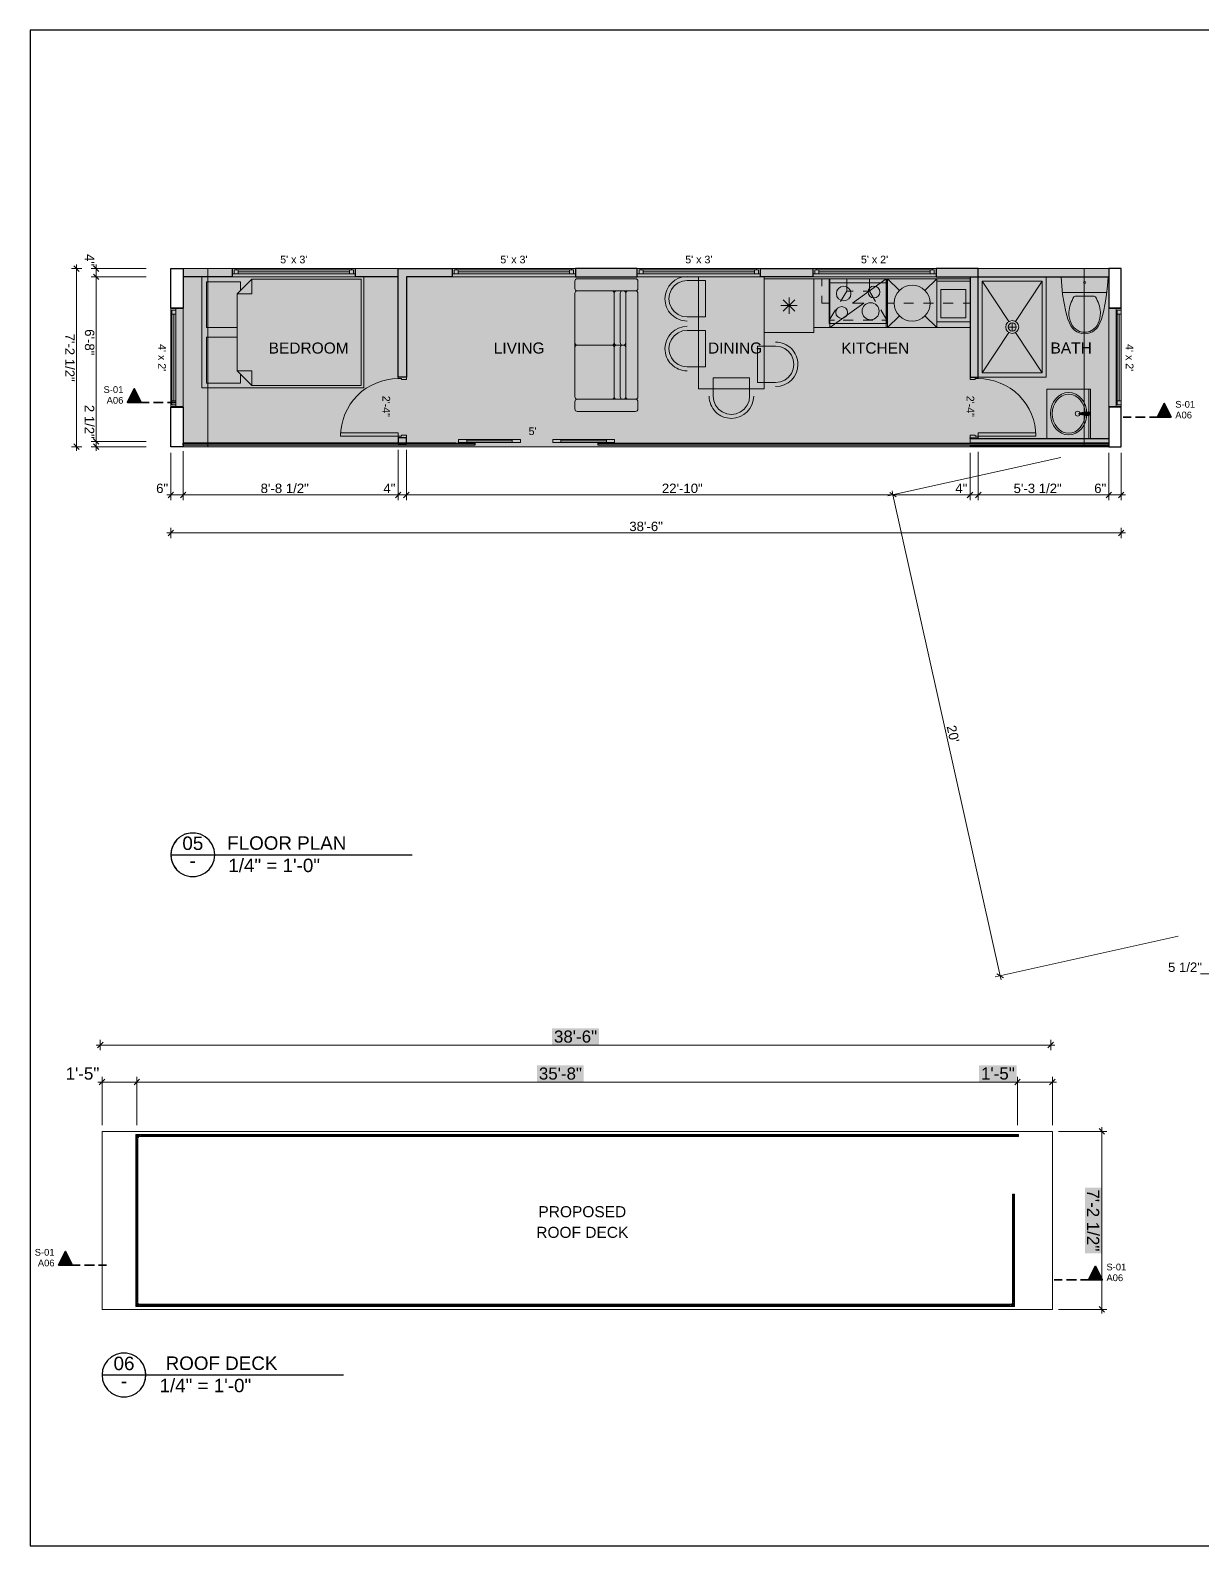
# Model space of a CAD drawing. Header units: millimetres. Extents: x -419 to 20046, y -14642 to 2638.
# Drawn here: x 7423 to 8183, y -773 to 209 of the extents above; entities that cross this region are included whole.
import ezdxf

# ---------------------------------------------------------------- set-up
doc = ezdxf.new("R2010")
doc.units = ezdxf.units.MM
for name, color, linetype in [('PDF5_2D Drafting - General', 7, 'Continuous'), ('PDF5_A$$$DIMENSIONS.2D', 7, 'Continuous'), ('PDF5_A$$$FLOOR$$$RAILINGS.3D', 7, 'Continuous'), ('PDF5_A$$$MARKER$$$SECTION$(CONDOC).MARK', 7, 'Continuous'), ('PDF5_Geometry', 7, 'Continuous'), ('PDF5_ROOF DECK', 7, 'Continuous'), ('PDF5_Text', 7, 'Continuous')]:
    doc.layers.add(name, color=color, linetype=linetype)
for name, color, linetype, true_color in [('PDF5_A$$$FLOOR$$$FURNITURE.3D', 7, 'Continuous', 0xa5a5a5), ('PDF5_A$$$SLAB$$$FLOOR$$$STRUCTURAL.3D', 7, 'Continuous', 0x757575), ('PDF5_A$$$WALL$$$EXTERIOR.3D', 7, 'Continuous', 0x757575), ('PDF5_A$$$WALL$$$INTERIOR.3D', 7, 'Continuous', 0x757575), ('PDF5_P$$$PLUMBING$$$FIXTURES.3D', 7, 'Continuous', 0xa5a5a5)]:
    doc.layers.add(name, color=color, linetype=linetype, true_color=true_color)
doc.styles.add('PDF Arial', font='arial.ttf')

msp = doc.modelspace()

# ---------------------------------------------------------------- hatches: boundary and pattern name
at = {"layer": 'PDF5_A$$$FLOOR$$$FURNITURE.3D', "true_color": 0xffffff, "transparency": 33554559}
for points in [[(7557.61, 38.436), (7559.71, 40.536), (7559.71, 46.31), (7537.663, 46.31), (7537.663, 16.609), (7557.61, 16.609)], [(7637.925, 13.46), (7637.925, 47.885), (7567.059, 47.885), (7557.61, 38.436), (7557.61, 13.46)], [(7777.967, 40.337), (7815.654, 40.337), (7816.443, 40.548), (7817.017, 41.124), (7817.229, 41.911), (7817.229, 46.636), (7817.017, 47.423), (7816.443, 48), (7815.654, 48.211), (7777.967, 48.211), (7777.178, 48), (7776.604, 47.423), (7776.392, 46.636), (7776.392, 41.911), (7776.604, 41.124), (7777.178, 40.548)], [(7777.967, -29.939), (7801.922, -29.939), (7801.922, 40.337), (7777.967, 40.337), (7777.178, 40.126), (7776.604, 39.549), (7776.392, 38.762), (7776.392, -28.364), (7776.604, -29.151), (7777.178, -29.728)], [(7801.922, -29.939), (7815.654, -29.939), (7816.443, -29.728), (7817.017, -29.151), (7817.229, -28.364), (7817.229, 38.762), (7817.017, 39.549), (7816.443, 40.126), (7815.654, 40.337), (7801.922, 40.337)], [(7860.998, 23.443), (7860.998, 47.065), (7849.188, 47.065), (7846.132, 46.663), (7843.282, 45.483), (7840.836, 43.606), (7838.959, 41.16), (7837.779, 38.311), (7837.376, 35.254), (7837.779, 32.197), (7838.959, 29.348), (7840.836, 26.902), (7843.282, 25.025), (7846.132, 23.845), (7849.188, 23.443)], [(7557.61, 10.31), (7537.663, 10.31), (7537.663, -19.389), (7559.71, -19.389), (7559.71, -13.617), (7557.61, -11.515)], [(7637.925, 13.46), (7557.61, 13.46), (7557.61, -11.515), (7567.059, -20.964), (7637.925, -20.964)], [(7860.998, -8.872), (7860.998, 14.75), (7849.188, 14.75), (7846.132, 14.348), (7843.282, 13.168), (7840.836, 11.29), (7838.959, 8.844), (7837.779, 5.996), (7837.376, 2.939), (7837.779, -0.118), (7838.959, -2.967), (7840.836, -5.413), (7843.282, -7.29), (7846.132, -8.469), (7849.188, -8.872)], [(7894.694, -19.102), (7906.504, -19.102), (7909.563, -18.701), (7912.41, -17.52), (7914.857, -15.643), (7916.734, -13.198), (7917.913, -10.349), (7918.316, -7.292), (7917.913, -4.235), (7916.734, -1.386), (7914.857, 1.06), (7912.41, 2.937), (7909.563, 4.117), (7906.504, 4.519), (7894.694, 4.519)], [(7866.035, -16.101), (7866.035, -27.913), (7866.438, -30.97), (7867.617, -33.817), (7869.495, -36.264), (7871.941, -38.141), (7874.789, -39.32), (7877.847, -39.723), (7880.904, -39.32), (7883.751, -38.141), (7886.198, -36.264), (7888.075, -33.817), (7889.254, -30.97), (7889.657, -27.913), (7889.657, -16.101)], [(7777.967, -37.813), (7815.654, -37.813), (7816.443, -37.602), (7817.017, -37.025), (7817.229, -36.238), (7817.229, -31.514), (7817.017, -30.725), (7816.443, -30.148), (7815.654, -29.939), (7777.967, -29.939), (7777.178, -30.148), (7776.604, -30.725), (7776.392, -31.514), (7776.392, -36.238), (7776.604, -37.025), (7777.178, -37.602)]]:
    msp.add_hatch(color=7, dxfattribs=at).paths.add_polyline_path(points)
at = {"layer": 'PDF5_A$$$WALL$$$EXTERIOR.3D', "true_color": 0xffffff, "transparency": 33554559}
for points in [[(7538.513, 54.762), (7538.513, -60.677), (7522.513, -60.677), (7522.513, -34.958), (7522.513, 29.043), (7522.513, 54.762)], [(7630.243, 51.471), (7630.243, 54.095), (7631.555, 54.095), (7631.555, 54.762), (7556.804, 54.762), (7556.804, 54.095), (7558.117, 54.095), (7558.117, 51.471)], [(7772.945, 51.471), (7772.945, 54.095), (7774.258, 54.095), (7774.258, 54.762), (7699.507, 54.762), (7699.507, 54.095), (7700.819, 54.095), (7700.819, 51.471)], [(7892.792, 51.471), (7892.792, 54.095), (7894.102, 54.095), (7894.102, 54.762), (7819.353, 54.762), (7819.353, 54.095), (7820.666, 54.095), (7820.666, 51.471)], [(8006.684, 51.471), (8006.684, 54.095), (8007.997, 54.095), (8007.997, 54.762), (7933.245, 54.762), (7933.245, 54.095), (7934.558, 54.095), (7934.558, 51.471)], [(8106.514, -60.677), (8106.514, 54.762), (8122.514, 54.762), (8122.514, 29.043), (8122.514, -34.958), (8122.514, -60.677)], [(7517.804, -30.98), (7517.804, 25.147), (7515.18, 25.147), (7515.18, 26.459), (7514.513, 26.459), (7514.513, -32.293), (7515.18, -32.293), (7515.18, -30.98)], [(8130.471, -30.98), (8130.471, 25.147), (8127.846, 25.147), (8127.846, 26.459), (8127.18, 26.459), (8127.18, -32.293), (8127.846, -32.293), (8127.846, -30.98)]]:
    msp.add_hatch(color=7, dxfattribs=at).paths.add_polyline_path(points)
at = {"layer": 'PDF5_P$$$PLUMBING$$$FIXTURES.3D', "true_color": 0xffffff, "transparency": 33554559}
for points in [[(8116.691, 19.566), (8117.628, 21.917), (8118.394, 24.328), (8118.986, 26.788), (8120.158, 32.36), (8121.06, 37.982), (8121.688, 43.641), (8122.04, 49.324), (8091.57, 49.324), (8091.922, 43.641), (8092.55, 37.982), (8093.452, 32.36), (8094.624, 26.788), (8095.216, 24.328), (8095.982, 21.917), (8096.919, 19.566), (8098.02, 17.288), (8099.066, 15.947), (8100.316, 14.795), (8101.787, 13.855), (8103.385, 13.151), (8105.07, 12.699), (8106.806, 12.578), (8108.54, 12.699), (8110.225, 13.151), (8111.823, 13.855), (8113.294, 14.795), (8114.544, 15.947), (8115.59, 17.288)], [(8109.069, -37.99), (8106.867, -38.201), (8106.368, -38.373), (8103.589, -38.72), (8103.221, -38.914), (8103.075, -39.302), (8103.221, -39.69), (8103.589, -39.884), (8106.368, -40.232), (8106.867, -40.406), (8109.069, -40.615), (8109.999, -40.23), (8110.382, -39.302), (8109.999, -38.375)]]:
    msp.add_hatch(color=7, dxfattribs=at).paths.add_polyline_path(points)

# ---------------------------------------------------------------- linework, layer by layer
at = {"layer": 'PDF5_2D Drafting - General', "lineweight": 25}
for points in [[(7542.957, -325.347), (7542.544, -321.943), (7541.328, -318.738), (7539.38, -315.916), (7536.814, -313.643), (7533.778, -312.048), (7530.449, -311.229), (7527.021, -311.229), (7523.692, -312.048), (7520.656, -313.643), (7518.089, -315.916), (7516.142, -318.738), (7514.926, -321.943), (7514.513, -325.347), (7514.926, -328.751), (7516.142, -331.956), (7518.089, -334.778), (7520.656, -337.051), (7523.692, -338.646), (7527.021, -339.465), (7530.449, -339.465), (7533.778, -338.646), (7536.814, -337.051), (7539.38, -334.778), (7541.328, -331.956), (7542.544, -328.751)], [(7498.346, -662.66), (7497.932, -659.256), (7496.717, -656.051), (7494.769, -653.229), (7492.203, -650.956), (7489.167, -649.361), (7485.838, -648.542), (7482.409, -648.542), (7479.08, -649.361), (7476.044, -650.956), (7473.478, -653.229), (7471.53, -656.051), (7470.315, -659.256), (7469.901, -662.66), (7470.315, -666.064), (7471.53, -669.269), (7473.478, -672.091), (7476.044, -674.364), (7479.08, -675.959), (7482.409, -676.778), (7485.838, -676.778), (7489.167, -675.959), (7492.203, -674.364), (7494.769, -672.091), (7496.717, -669.269), (7497.932, -666.064)]]:
    msp.add_lwpolyline(points, close=True, dxfattribs=at)
for points in [[(7514.513, -325.347), (7670.931, -325.347)], [(7469.901, -662.66), (7626.32, -662.66)]]:
    msp.add_lwpolyline(points, dxfattribs=at)
at = {"layer": 'PDF5_2D Drafting - General', "color": 8, "lineweight": 9, "true_color": 0x757575}
msp.add_lwpolyline([(7469.901, -504.686), (8085.9, -504.686), (8085.9, -620.125), (7469.901, -620.125)], close=True, dxfattribs=at)
at = {"layer": 'PDF5_2D Drafting - General', "lineweight": 0}
for centre in [(7528.735, -325.348), (7484.124, -662.661)]:
    msp.add_circle(centre, 14.222, dxfattribs=at)
at = {"layer": 'PDF5_A$$$DIMENSIONS.2D', "lineweight": 13}
for points in [[(7450.064, 54.762), (7456.73, 54.762)], [(7455.175, 52.984), (7451.619, 56.54)], [(7453.397, 57.429), (7453.397, 54.762), (7453.397, -60.677), (7453.397, -63.343)], [(7462.782, 54.762), (7498.513, 54.762)], [(7462.782, 49.429), (7498.513, 49.429)], [(7467.893, 52.984), (7464.338, 56.54)], [(7467.893, 47.651), (7464.338, 51.206)], [(7466.116, 57.429), (7466.116, 54.762), (7466.116, 49.429), (7466.116, -57.303), (7466.116, -60.677), (7466.116, -63.343)], [(7451.619, -58.898), (7455.175, -62.456)], [(7462.782, -57.303), (7498.513, -57.303)], [(7464.338, -55.524), (7467.893, -59.079)], [(7467.893, -62.456), (7464.338, -58.898)], [(7450.064, -60.677), (7456.73, -60.677)], [(7462.782, -60.677), (7498.513, -60.677)], [(7514.513, -95.302), (7514.513, -64.678)], [(7522.513, -95.302), (7522.513, -63.635)], [(7661.847, -95.302), (7661.847, -62.635)], [(7667.179, -95.302), (7667.179, -62.635)], [(8091.28, -67.593), (7979.323, -92.533)], [(8032.513, -95.302), (8032.513, -64.635)], [(8037.858, -95.302), (8037.858, -63.94)], [(8122.514, -95.302), (8122.514, -64.635)], [(8130.514, -95.302), (8130.514, -64.678)], [(7511.846, -91.969), (7514.513, -91.969), (7522.513, -91.969), (7661.847, -91.969), (7667.179, -91.969), (8032.513, -91.969), (8037.858, -91.969), (8122.514, -91.969), (8130.514, -91.969), (8133.18, -91.969)], [(7516.291, -90.192), (7512.735, -93.748)], [(7524.291, -90.192), (7520.735, -93.748)], [(7663.624, -90.192), (7660.068, -93.748)], [(7668.958, -90.192), (7665.403, -93.748)], [(7984.697, -93.158), (7980.454, -90.46)], [(8052.663, -406.441), (8052.084, -403.838), (7982.576, -91.808), (7981.996, -89.205)], [(8034.292, -90.192), (8030.734, -93.748)], [(8039.636, -90.192), (8036.081, -93.748)], [(8124.29, -90.192), (8120.735, -93.748)], [(8128.735, -93.748), (8132.29, -90.192)], [(8133.18, -116.637), (8130.514, -116.637), (7514.513, -116.637), (7511.846, -116.637)], [(7516.291, -114.858), (7512.735, -118.413)], [(7514.513, -113.303), (7514.513, -119.97)], [(8128.735, -118.413), (8132.29, -114.858)], [(8130.514, -113.303), (8130.514, -119.97)], [(8167.458, -378.137), (8048.831, -404.564)], [(8049.962, -402.49), (8054.205, -405.189)], [(8181.926, -402.51), (8184.594, -402.51), (8191.926, -402.51), (8497.259, -402.51), (8504.594, -402.51), (8507.26, -402.51)]]:
    msp.add_lwpolyline(points, dxfattribs=at)
at = {"layer": 'PDF5_A$$$FLOOR$$$FURNITURE.3D', "lineweight": 9}
for points in [[(7639.5, -22.539), (7639.5, 49.46), (7534.513, 49.46), (7534.513, -22.539)], [(7557.61, 38.436), (7559.71, 40.536), (7559.71, 46.31), (7537.663, 46.31), (7537.663, 16.609), (7557.61, 16.609)], [(7637.925, 13.46), (7637.925, 47.885), (7567.059, 47.885), (7557.61, 38.436), (7557.61, 13.46), (7557.61, -11.515), (7567.059, -20.964), (7637.925, -20.964)], [(7800.347, 40.337), (7777.967, 40.337)], [(7860.998, 23.443), (7860.998, 47.065), (7849.188, 47.065), (7846.132, 46.663), (7843.282, 45.483), (7840.836, 43.606), (7838.959, 41.16), (7837.779, 38.311), (7837.376, 35.254), (7837.779, 32.197), (7838.959, 29.348), (7840.836, 26.902), (7843.282, 25.025), (7846.132, 23.845), (7849.188, 23.443)], [(7931.179, 13.47), (7899.179, 13.47), (7899.179, 48.136), (7931.179, 48.136)], [(7931.179, 48.136), (8032.513, 48.136), (8032.513, 16.64), (7931.179, 16.64)], [(7978.622, 19.265), (7941.291, 19.265), (7941.291, 45.512), (7978.622, 45.512)], [(7978.259, 16.64), (7941.744, 16.64), (7941.744, 48.136), (7978.259, 48.136)], [(8011.043, 16.64), (7979.043, 16.64), (7979.043, 48.136), (8011.043, 48.136)], [(8032.513, 20.315), (8011.043, 20.315), (8011.043, 46.561), (8032.513, 46.561)], [(8029.888, 22.939), (8013.669, 22.939), (8013.669, 41.312), (8029.888, 41.312)], [(7557.61, 10.31), (7537.663, 10.31), (7537.663, -19.389), (7559.71, -19.389), (7559.71, -13.617), (7557.61, -11.515)], [(7860.998, -8.872), (7860.998, 14.75), (7849.188, 14.75), (7846.132, 14.348), (7843.282, 13.168), (7840.836, 11.29), (7838.959, 8.844), (7837.779, 5.996), (7837.376, 2.939), (7837.779, -0.118), (7838.959, -2.967), (7840.836, -5.413), (7843.282, -7.29), (7846.132, -8.469), (7849.188, -8.872)], [(7777.967, 5.199), (7800.347, 5.199)], [(7803.496, 5.199), (7807.311, 5.199), (7807.78, 5.199), (7807.311, 5.199)], [(7894.694, -19.102), (7894.694, 4.519), (7906.504, 4.519), (7909.563, 4.117), (7912.41, 2.937), (7914.857, 1.06), (7916.734, -1.386), (7917.913, -4.235), (7918.316, -7.292), (7917.913, -10.349), (7916.734, -13.198), (7914.857, -15.643), (7912.41, -17.52), (7909.563, -18.701), (7906.504, -19.102)], [(7866.035, -16.101), (7889.657, -16.101), (7889.657, -27.913), (7889.254, -30.97), (7888.075, -33.817), (7886.198, -36.264), (7883.751, -38.141), (7880.904, -39.32), (7877.847, -39.723), (7874.789, -39.32), (7871.941, -38.141), (7869.495, -36.264), (7867.617, -33.817), (7866.438, -30.97), (7866.035, -27.913)], [(7777.967, -29.939), (7800.347, -29.939)]]:
    msp.add_lwpolyline(points, close=True, dxfattribs=at)
for points in [[(7849.188, 49.69, 0.4142113), (7834.753, 35.254, 0.4142143), (7849.188, 20.818)], [(7800.347, 40.337, -0.41412), (7801.922, 38.762, 0.41412), (7800.347, 40.337), (7803.496, 40.337), (7807.311, 40.337), (7807.78, 40.337), (7810.93, 40.337), (7815.654, 40.337), (7777.967, 40.337, -0.41406), (7776.392, 41.911), (7776.392, 46.636, -0.41412), (7777.967, 48.211), (7815.654, 48.211, -0.41412), (7817.229, 46.636), (7817.229, 41.911)], [(7817.229, 41.911, -0.41406), (7815.654, 40.337, -0.41412), (7817.229, 38.762), (7817.229, -28.364, -0.414), (7815.654, -29.939, -0.414), (7817.229, -31.514), (7817.229, -36.238, -0.414), (7815.654, -37.813), (7777.967, -37.813)], [(7807.311, -29.939, -0.414), (7805.736, -28.364), (7805.736, 3.624, -0.41412), (7807.311, 5.199, -0.41412), (7805.736, 6.774), (7805.736, 38.762, -0.41412), (7807.311, 40.337)], [(7810.93, 40.337, 0.41412), (7809.355, 38.762, 0.41412), (7807.78, 40.337)], [(7849.188, 17.375, 0.4142077), (7834.753, 2.939, 0.4142231), (7849.188, -11.498)], [(7906.504, -21.728, 0.4142084), (7920.939, -7.292, 0.4142136), (7906.504, 7.144)], [(7777.967, -37.813, -0.414), (7776.392, -36.238), (7776.392, -31.514, -0.414), (7777.967, -29.939, -0.414), (7776.392, -28.364, 0.414), (7777.967, -29.939), (7815.654, -29.939), (7810.93, -29.939), (7807.78, -29.939), (7807.311, -29.939), (7803.496, -29.939), (7800.347, -29.939, 0.414), (7801.922, -28.364, -0.414), (7800.347, -29.939)], [(7807.78, -29.939, 0.414), (7809.355, -28.364, 0.414), (7810.93, -29.939)], [(7863.41, -27.913, 0.4142377), (7877.847, -42.349, 0.4142084), (7892.283, -27.913)]]:
    msp.add_lwpolyline(points, format="xyb", dxfattribs=at)
for points in [[(7567.059, 47.885), (7567.059, 38.436), (7557.61, 38.436)], [(7801.922, -29.939), (7801.922, -28.364), (7801.922, 3.624), (7801.922, -28.364), (7801.922, 38.762), (7801.922, 6.774), (7801.922, 38.762), (7801.922, 40.337)], [(7941.291, 44.35), (7941.291, 48.136), (7936.513, 48.136), (7936.513, 43.462)], [(7941.291, 48.136), (7941.291, 43.462)], [(7941.744, 16.64), (7963.653, 32.388), (7956.351, 32.388), (7978.259, 48.136)], [(7948.593, 33.559), (7952.606, 40.262)], [(7956.756, 40.262), (7952.606, 40.262), (7952.606, 48.136)], [(7963.156, 40.262), (7967.306, 40.262), (7967.306, 48.136)], [(7971.32, 33.559), (7967.306, 40.262)], [(7978.622, 44.35), (7978.622, 48.136), (7983.168, 48.136)], [(7978.622, 43.462), (7978.622, 48.136)], [(7986.794, 40.637), (7979.043, 48.136)], [(7989.568, 48.136), (7995.968, 48.136)], [(8002.368, 48.136), (8008.768, 48.136)], [(8003.293, 40.637), (8011.043, 48.136)], [(8015.168, 48.136), (8021.568, 48.136)], [(8027.968, 48.136), (8032.513, 48.136), (8032.513, 43.462)], [(7920.43, 30.803), (7909.931, 30.803)], [(7918.891, 27.091), (7911.468, 34.515)], [(7911.468, 27.091), (7918.891, 34.515)], [(7915.179, 25.554), (7915.179, 36.052)], [(7941.291, 37.062), (7941.291, 32.388), (7936.513, 32.388), (7936.513, 37.062)], [(7941.291, 31.55), (7941.291, 37.95)], [(7978.622, 31.55), (7978.622, 37.95)], [(7983.168, 32.388), (7978.622, 32.388), (7978.622, 37.062)], [(7995.968, 32.388), (7989.568, 32.388)], [(8008.768, 32.388), (8002.368, 32.388)], [(8021.568, 32.388), (8015.168, 32.388)], [(8032.513, 37.062), (8032.513, 32.388), (8027.968, 32.388)], [(7941.291, 21.365), (7945.304, 28.068)], [(7944.596, 21.365), (7941.291, 21.365), (7941.291, 25.15)], [(7950.356, 21.365), (7956.756, 21.365)], [(7963.156, 21.365), (7969.556, 21.365)], [(7978.622, 21.365), (7974.608, 28.068)], [(7975.319, 21.365), (7978.622, 21.365), (7978.622, 25.15)], [(7986.794, 24.14), (7979.043, 16.64)], [(8003.293, 24.14), (8011.043, 16.64)], [(7567.059, -20.964), (7567.059, -11.515), (7557.61, -11.515)]]:
    msp.add_lwpolyline(points, dxfattribs=at)
for points in [[(7776.392, 6.774), (7776.392, 38.762), (7776.392, -28.364), (7776.392, 3.624, -0.41412), (7777.967, 5.199, -0.41412)], [(7807.78, 5.199, -0.41412), (7809.355, 3.624), (7809.355, -28.364), (7809.355, 38.762), (7809.355, 6.774, -0.41412)], [(7803.496, 5.199, 0.41412), (7801.922, 3.624, 0.41412), (7800.347, 5.199, 0.41412), (7801.922, 6.774, 0.41412)]]:
    msp.add_lwpolyline(points, format="xyb", close=True, dxfattribs=at)
for centre, radius in [((7950.623, 38.582), 4.725), ((7970.224, 39.607), 3.805), ((7995.044, 32.388), 11.666), ((7949.317, 26.352), 3.806), ((7968.095, 27.138), 5.513)]:
    msp.add_circle(centre, radius, dxfattribs=at)
for centre, start, end in [((7777.967, 38.762), 90.009151, 179.990849), ((7777.967, 38.762), 90.009151, 179.990849), ((7803.497, 38.762), 90.009151, 179.990849), ((7803.497, -28.364), 180.02089, 269.97911)]:
    msp.add_arc(centre, 1.575, start, end, dxfattribs=at)
at = {"layer": 'PDF5_A$$$FLOOR$$$FURNITURE.3D', "color": 7, "lineweight": 0, "true_color": 0xffffff, "transparency": 33554559}
for points in [[(7639.5, -22.539), (7639.5, 49.46), (7534.513, -22.539), (7534.513, 49.46)], [(7931.179, 13.47), (7931.179, 48.136), (7899.179, 13.47), (7899.179, 48.136)], [(7931.179, 48.136), (7931.179, 16.64), (8032.513, 48.136), (8032.513, 16.64)], [(7978.622, 19.265), (7978.622, 45.512), (7941.291, 19.265), (7941.291, 45.512)], [(7978.259, 16.64), (7978.259, 48.136), (7941.744, 16.64), (7941.744, 48.136)], [(8011.043, 16.64), (8011.043, 48.136), (7979.043, 16.64), (7979.043, 48.136)], [(8032.513, 20.315), (8032.513, 46.561), (8011.043, 20.315), (8011.043, 46.561)]]:
    msp.add_solid(points, dxfattribs=at)
at = {"layer": 'PDF5_A$$$FLOOR$$$RAILINGS.3D', "lineweight": 9}
for points in [[(8059.943, -616.835), (7493.192, -616.835), (7493.192, -507.977), (8063.236, -507.977), (8063.236, -506.644), (7491.859, -506.644), (7491.859, -618.168), (8061.278, -618.168), (8061.278, -546.034), (8059.943, -546.034)], [(7493.192, -507.977), (7493.192, -506.644), (7491.859, -506.644), (7491.859, -507.977)], [(8060.086, -616.976), (7989.601, -616.976), (7918.588, -616.976), (7847.578, -616.976), (7776.569, -616.976), (7705.556, -616.976), (7634.547, -616.976), (7563.536, -616.976), (7493.051, -616.976), (7493.051, -562.407), (7493.051, -507.836), (7563.864, -507.836), (7635.203, -507.836), (7706.541, -507.836), (7777.881, -507.836), (7849.219, -507.836), (7920.559, -507.836), (7991.896, -507.836), (8063.236, -507.836), (8063.236, -506.787), (7991.896, -506.787), (7920.559, -506.787), (7849.219, -506.787), (7777.881, -506.787), (7706.541, -506.787), (7635.203, -506.787), (7563.864, -506.787), (7492.001, -506.787), (7492.001, -562.407), (7492.001, -618.026), (7563.536, -618.026), (7634.547, -618.026), (7705.556, -618.026), (7776.569, -618.026), (7847.578, -618.026), (7918.588, -618.026), (7989.601, -618.026), (8061.134, -618.026), (8061.134, -546.034), (8060.086, -546.034)], [(8060.099, -615.726), (8059.882, -616.129), (8059.613, -616.457), (8059.592, -616.482), (8059.24, -616.772), (8058.836, -616.988), (8058.398, -617.122), (8057.927, -617.167), (8056.899, -617.167), (7496.238, -617.167), (7495.209, -617.167), (7494.737, -617.122), (7494.3, -616.988), (7493.897, -616.772), (7493.57, -616.505), (7493.544, -616.482), (7493.254, -616.129), (7493.038, -615.726), (7492.905, -615.288), (7492.859, -614.816), (7492.859, -613.788), (7492.859, -511.023), (7492.859, -509.995), (7492.905, -509.524), (7493.038, -509.085), (7493.254, -508.682), (7493.522, -508.355), (7493.544, -508.329), (7493.897, -508.04), (7494.3, -507.823), (7494.737, -507.692), (7495.209, -507.644), (7496.238, -507.644), (8063.236, -507.644), (8063.236, -506.979), (7496.238, -506.979), (7495.192, -506.979), (7495.176, -506.979), (7494.607, -507.034), (7494.044, -507.206), (7493.525, -507.483), (7493.095, -507.836), (7493.07, -507.856), (7492.697, -508.309), (7492.419, -508.828), (7492.248, -509.393), (7492.192, -509.962), (7492.192, -509.977), (7492.192, -511.023), (7492.192, -613.788), (7492.192, -614.834), (7492.192, -614.849), (7492.248, -615.419), (7492.419, -615.983), (7492.697, -616.502), (7493.049, -616.93), (7493.07, -616.956), (7493.525, -617.329), (7494.044, -617.606), (7494.607, -617.777), (7495.176, -617.835), (7495.192, -617.835), (7496.238, -617.835), (8056.899, -617.835), (8057.945, -617.835), (8057.96, -617.835), (8058.529, -617.777), (8059.091, -617.606), (8059.61, -617.329), (8060.041, -616.978), (8060.066, -616.956), (8060.439, -616.502), (8060.716, -615.983), (8060.888, -615.419), (8060.943, -614.849), (8060.943, -614.834), (8060.943, -613.788), (8060.943, -546.034), (8060.278, -546.034), (8060.278, -613.788), (8060.278, -614.816), (8060.23, -615.288)], [(7564.531, -507.977), (7564.531, -506.644), (7563.198, -506.644), (7563.198, -507.977)], [(7635.87, -507.977), (7635.87, -506.644), (7634.536, -506.644), (7634.536, -507.977)], [(7707.209, -507.977), (7707.209, -506.644), (7705.874, -506.644), (7705.874, -507.977)], [(7778.547, -507.977), (7778.547, -506.644), (7777.214, -506.644), (7777.214, -507.977)], [(7849.886, -507.977), (7849.886, -506.644), (7848.554, -506.644), (7848.554, -507.977)], [(7921.224, -507.977), (7921.224, -506.644), (7919.891, -506.644), (7919.891, -507.977)], [(7992.564, -507.977), (7992.564, -506.644), (7991.231, -506.644), (7991.231, -507.977)], [(8063.901, -507.977), (8063.901, -506.644), (8062.568, -506.644), (8062.568, -507.977)], [(8059.943, -546.702), (8061.278, -546.702), (8061.278, -545.366), (8059.943, -545.366)], [(7493.192, -561.739), (7491.859, -561.739), (7491.859, -563.072), (7493.192, -563.072)], [(7493.192, -616.835), (7491.859, -616.835), (7491.859, -618.168), (7493.192, -618.168)], [(7562.87, -616.835), (7562.87, -618.168), (7564.203, -618.168), (7564.203, -616.835)], [(7633.88, -616.835), (7633.88, -618.168), (7635.213, -618.168), (7635.213, -616.835)], [(7704.891, -616.835), (7704.891, -618.168), (7706.224, -618.168), (7706.224, -616.835)], [(7775.901, -616.835), (7775.901, -618.168), (7777.234, -618.168), (7777.234, -616.835)], [(7846.911, -616.835), (7846.911, -618.168), (7848.246, -618.168), (7848.246, -616.835)], [(7917.923, -616.835), (7917.923, -618.168), (7919.256, -618.168), (7919.256, -616.835)], [(7988.933, -616.835), (7988.933, -618.168), (7990.266, -618.168), (7990.266, -616.835)], [(8059.943, -616.835), (8059.943, -618.168), (8061.278, -618.168), (8061.278, -616.835)]]:
    msp.add_lwpolyline(points, close=True, dxfattribs=at)
at = {"layer": 'PDF5_A$$$FLOOR$$$RAILINGS.3D', "color": 8, "lineweight": 0, "true_color": 0x7e7e7e, "transparency": 33554559}
for points in [[(8063.236, -507.977), (8063.236, -506.644), (7493.192, -507.977), (7491.859, -506.644)], [(7493.192, -507.977), (7491.859, -506.644), (7493.192, -616.835), (7491.859, -618.168)], [(7493.192, -507.977), (7493.192, -506.644), (7491.859, -507.977), (7491.859, -506.644)], [(7563.864, -507.836), (7563.864, -506.785), (7493.051, -507.836), (7492.001, -506.785)], [(7493.051, -507.836), (7492.001, -506.785), (7493.051, -562.407), (7492.001, -562.407)], [(7564.531, -507.977), (7564.531, -506.644), (7563.198, -507.977), (7563.198, -506.644)], [(7635.203, -507.836), (7635.203, -506.785), (7563.864, -507.836), (7563.864, -506.785)], [(7635.87, -507.977), (7635.87, -506.644), (7634.536, -507.977), (7634.536, -506.644)], [(7706.541, -507.836), (7706.541, -506.785), (7635.203, -507.836), (7635.203, -506.785)], [(7707.209, -507.977), (7707.209, -506.644), (7705.874, -507.977), (7705.874, -506.644)], [(7777.881, -507.836), (7777.881, -506.785), (7706.541, -507.836), (7706.541, -506.785)], [(7778.547, -507.977), (7778.547, -506.644), (7777.214, -507.977), (7777.214, -506.644)], [(7849.219, -507.836), (7849.219, -506.785), (7777.881, -507.836), (7777.881, -506.785)], [(7849.886, -507.977), (7849.886, -506.644), (7848.554, -507.977), (7848.554, -506.644)], [(7920.559, -507.836), (7920.559, -506.785), (7849.219, -507.836), (7849.219, -506.785)], [(7921.224, -507.977), (7921.224, -506.644), (7919.891, -507.977), (7919.891, -506.644)], [(7991.896, -507.836), (7991.896, -506.785), (7920.559, -507.836), (7920.559, -506.785)], [(7992.564, -507.977), (7992.564, -506.644), (7991.231, -507.977), (7991.231, -506.644)], [(8063.236, -507.836), (8063.236, -506.785), (7991.896, -507.836), (7991.896, -506.785)], [(8063.901, -507.977), (8063.901, -506.644), (8062.568, -507.977), (8062.568, -506.644)], [(8059.943, -546.699), (8061.278, -546.699), (8059.943, -545.366), (8061.278, -545.366)], [(8059.943, -616.835), (8061.278, -618.168), (8059.943, -546.034), (8061.278, -546.034)], [(8060.086, -616.976), (8061.134, -618.026), (8060.086, -546.034), (8061.134, -546.034)], [(7493.192, -561.739), (7491.859, -561.739), (7493.192, -563.072), (7491.859, -563.072)], [(7493.051, -562.407), (7492.001, -562.407), (7493.051, -616.976), (7492.001, -618.026)], [(7493.192, -616.835), (7491.859, -618.168), (8059.943, -616.835), (8061.278, -618.168)], [(7493.192, -616.835), (7491.859, -616.835), (7493.192, -618.168), (7491.859, -618.168)], [(7493.051, -616.976), (7492.001, -618.026), (7563.536, -616.976), (7563.536, -618.026)], [(7562.87, -616.835), (7562.87, -618.168), (7564.203, -616.835), (7564.203, -618.168)], [(7563.536, -616.976), (7563.536, -618.026), (7634.547, -616.976), (7634.547, -618.026)], [(7633.88, -616.835), (7633.88, -618.168), (7635.213, -616.835), (7635.213, -618.168)], [(7634.547, -616.976), (7634.547, -618.026), (7705.556, -616.976), (7705.556, -618.026)], [(7704.891, -616.835), (7704.891, -618.168), (7706.224, -616.835), (7706.224, -618.168)], [(7705.556, -616.976), (7705.556, -618.026), (7776.569, -616.976), (7776.569, -618.026)], [(7775.901, -616.835), (7775.901, -618.168), (7777.234, -616.835), (7777.234, -618.168)], [(7776.569, -616.976), (7776.569, -618.026), (7847.578, -616.976), (7847.578, -618.026)], [(7846.911, -616.835), (7846.911, -618.168), (7848.246, -616.835), (7848.246, -618.168)], [(7847.578, -616.976), (7847.578, -618.026), (7918.588, -616.976), (7918.588, -618.026)], [(7917.923, -616.835), (7917.923, -618.168), (7919.256, -616.835), (7919.256, -618.168)], [(7918.588, -616.976), (7918.588, -618.026), (7989.601, -616.976), (7989.601, -618.026)], [(7988.933, -616.835), (7988.933, -618.168), (7990.266, -616.835), (7990.266, -618.168)], [(7989.601, -616.976), (7989.601, -618.026), (8060.086, -616.976), (8061.134, -618.026)], [(8059.943, -616.835), (8059.943, -618.168), (8061.278, -616.835), (8061.278, -618.168)]]:
    msp.add_solid(points, dxfattribs=at)
at = {"layer": 'PDF5_A$$$MARKER$$$SECTION$(CONDOC).MARK', "lineweight": 35}
for points in [[(7495.272, -31.978), (7490.828, -23.091), (7486.383, -31.978), (7495.272, -31.978), (7500.437, -31.978)], [(7503.183, -31.978), (7509.583, -31.978)], [(7512.33, -31.978), (7517.494, -31.978)], [(8148.817, -41.54), (8153.98, -41.54), (8162.869, -41.54), (8158.425, -32.65), (8153.98, -41.54)], [(8131.759, -41.54), (8136.924, -41.54)], [(8139.671, -41.54), (8146.071, -41.54)], [(7450.661, -591.426), (7446.216, -582.537), (7441.772, -591.426), (7450.661, -591.426), (7455.825, -591.426)], [(7458.572, -591.426), (7464.972, -591.426)], [(7467.718, -591.426), (7472.883, -591.426)], [(8104.203, -600.988), (8109.369, -600.988), (8118.258, -600.988), (8113.814, -592.099), (8109.369, -600.988)], [(8087.148, -600.988), (8092.311, -600.988)], [(8095.057, -600.988), (8101.457, -600.988)]]:
    msp.add_lwpolyline(points, dxfattribs=at)
at = {"layer": 'PDF5_A$$$MARKER$$$SECTION$(CONDOC).MARK', "lineweight": 0, "transparency": 33554559}
for points in [[(7486.383, -31.978), (7495.272, -31.978), (7490.828, -23.091)], [(8162.869, -41.54), (8158.425, -32.65), (8153.98, -41.54)], [(7441.772, -591.426), (7450.661, -591.426), (7446.216, -582.537)], [(8118.258, -600.988), (8113.814, -592.099), (8109.369, -600.988)]]:
    msp.add_solid(points, dxfattribs=at)
at = {"layer": 'PDF5_A$$$SLAB$$$FLOOR$$$STRUCTURAL.3D', "color": 253, "lineweight": 9, "true_color": 0xa5a5a5}
msp.add_lwpolyline([(7899.179, 49.47), (7856.513, 49.47), (7856.513, -23.123), (7899.179, -23.123)], close=True, dxfattribs=at)
at = {"layer": 'PDF5_A$$$WALL$$$EXTERIOR.3D', "color": 7, "lineweight": 25}
for points in [[(7514.513, 29.043), (7514.513, 54.762), (7522.513, 54.762), (7522.513, 29.043)], [(7554.18, 54.762), (7554.18, 51.428), (7554.18, 49.429), (7522.513, 49.429)], [(7661.847, 49.429), (7634.18, 49.429), (7634.18, 51.428), (7634.18, 54.762)], [(7661.847, 54.762), (7667.179, 54.762), (7696.884, 54.762), (7696.884, 51.428), (7696.884, 49.429), (7667.179, 49.429)], [(8037.858, 54.762), (8032.523, 54.762), (8010.622, 54.762), (8010.622, 51.428), (8010.622, 49.429), (8032.513, 49.429), (8122.514, 49.429)], [(8130.514, 29.043), (8130.514, 54.762), (8122.514, 54.762), (8122.514, 29.043)], [(7522.513, -34.958), (7522.513, -60.677), (7514.513, -60.677), (7514.513, -34.958)], [(8122.514, -34.958), (8122.514, -60.677), (8130.514, -60.677), (8130.514, -34.958)], [(8032.513, -59.636), (7791.566, -59.636), (7791.566, -58.303), (8032.513, -58.303)], [(8032.513, -55.302), (8122.514, -55.302)], [(8032.513, -60.637), (8122.514, -60.637)]]:
    msp.add_lwpolyline(points, dxfattribs=at)
at = {"layer": 'PDF5_A$$$WALL$$$EXTERIOR.3D', "color": 251, "lineweight": 18, "true_color": 0x494949}
for points in [[(7522.513, 54.762), (7538.513, 54.762), (7538.513, -60.677), (7522.513, -60.677)], [(7538.513, 54.762), (8106.514, 54.762), (8106.514, -60.677), (7538.513, -60.677)], [(8106.514, 54.762), (8122.514, 54.762)], [(7514.513, 29.043), (7514.513, -34.958)], [(7522.513, -34.958), (7522.513, 29.043)], [(8122.514, 29.043), (8122.514, -34.958)], [(8130.514, -34.958), (8130.514, 29.043)], [(8106.514, -60.677), (8122.514, -60.677)]]:
    msp.add_lwpolyline(points, dxfattribs=at)
at = {"layer": 'PDF5_A$$$WALL$$$EXTERIOR.3D', "lineweight": 9}
for points in [[(7556.804, 54.095), (7556.804, 54.762), (7554.18, 54.762), (7634.18, 54.762), (7631.555, 54.762), (7631.555, 54.095), (7632.867, 54.095), (7632.867, 51.428), (7634.18, 51.428), (7634.18, 54.762), (7634.18, 51.428), (7634.18, 49.429), (7554.18, 49.429), (7554.18, 51.428), (7555.492, 51.428), (7555.492, 54.095)], [(7554.18, 51.428), (7554.18, 54.762)], [(7630.243, 51.471), (7632.867, 51.471), (7632.867, 54.095), (7630.243, 54.095), (7630.243, 51.471), (7558.117, 51.471), (7555.492, 51.471), (7555.492, 54.095), (7558.117, 54.095), (7558.117, 51.471)], [(7699.507, 54.095), (7699.507, 54.762), (7696.884, 54.762), (7776.884, 54.762), (7774.258, 54.762), (7774.258, 54.095), (7775.571, 54.095), (7775.571, 51.428), (7776.884, 51.428), (7776.884, 54.762), (7776.884, 51.428), (7776.884, 49.429), (7696.884, 49.429), (7696.884, 51.428), (7698.196, 51.428), (7698.196, 54.095)], [(7696.884, 51.428), (7696.884, 54.762)], [(7772.945, 51.471), (7775.571, 51.471), (7775.571, 54.095), (7772.945, 54.095), (7772.945, 51.471), (7700.819, 51.471), (7698.196, 51.471), (7698.196, 54.095), (7700.819, 54.095), (7700.819, 51.471)], [(7819.353, 54.095), (7819.353, 54.762), (7816.727, 54.762), (7896.727, 54.762), (7894.102, 54.762), (7894.102, 54.095), (7895.415, 54.095), (7895.415, 51.428), (7896.727, 51.428), (7896.727, 54.762), (7896.727, 51.428), (7896.727, 49.429), (7816.727, 49.429), (7816.727, 51.428), (7818.04, 51.428), (7818.04, 54.095)], [(7816.727, 51.428), (7816.727, 54.762)], [(7892.792, 51.471), (7895.415, 51.471), (7895.415, 54.095), (7892.792, 54.095), (7892.792, 51.471), (7820.666, 51.471), (7818.04, 51.471), (7818.04, 54.095), (7820.666, 54.095), (7820.666, 51.471)], [(7933.245, 54.095), (7933.245, 54.762), (7930.622, 54.762), (8010.622, 54.762), (8007.997, 54.762), (8007.997, 54.095), (8009.31, 54.095), (8009.31, 51.428), (8010.622, 51.428), (8010.622, 54.762), (8010.622, 51.428), (8010.622, 49.429), (7930.622, 49.429), (7930.622, 51.428), (7931.932, 51.428), (7931.932, 54.095)], [(7930.622, 51.428), (7930.622, 54.762)], [(8006.684, 51.471), (8009.31, 51.471), (8009.31, 54.095), (8006.684, 54.095), (8006.684, 51.471), (7934.558, 51.471), (7931.932, 51.471), (7931.932, 54.095), (7934.558, 54.095), (7934.558, 51.471)], [(7515.18, 26.459), (7514.513, 26.459), (7514.513, 29.084), (7514.513, -34.916), (7514.513, -32.293), (7515.18, -32.293), (7515.18, -33.603), (7517.846, -33.603), (7517.846, -34.916), (7514.513, -34.916), (7517.846, -34.916), (7522.513, -34.916), (7522.513, 29.084), (7517.846, 29.084), (7517.846, 27.771), (7515.18, 27.771)], [(7517.846, 29.084), (7514.513, 29.084)], [(7517.804, -30.98), (7517.804, -33.603), (7515.18, -33.603), (7515.18, -30.98), (7517.804, -30.98), (7517.804, 25.147), (7517.804, 27.771), (7515.18, 27.771), (7515.18, 25.147), (7517.804, 25.147)], [(8122.514, 29.084), (8122.514, -34.916), (8127.18, -34.916), (8130.514, -34.916), (8127.18, -34.916), (8127.18, -32.293), (8127.846, -32.293), (8127.846, -33.603), (8130.514, -33.603), (8130.514, -34.916), (8130.514, 29.084), (8130.514, 27.771), (8127.846, 27.771), (8127.846, 26.459), (8127.18, 26.459), (8127.18, 29.084), (8130.514, 29.084), (8127.18, 29.084)], [(8130.471, -30.98), (8130.471, -33.603), (8127.846, -33.603), (8127.846, -30.98), (8130.471, -30.98), (8130.471, 25.147), (8130.471, 27.771), (8127.846, 27.771), (8127.846, 25.147), (8130.471, 25.147)], [(7701.066, -58.039), (7706.315, -58.039), (7706.315, -55.94), (7701.066, -55.94)], [(7735.818, -55.94), (7706.315, -55.94), (7706.315, -56.991), (7735.818, -56.991)], [(7735.818, -56.991), (7706.315, -56.991), (7706.315, -58.039), (7735.818, -58.039)], [(7741.066, -55.94), (7735.818, -55.94), (7735.818, -58.039), (7741.066, -58.039)], [(7762.063, -55.94), (7767.314, -55.94), (7767.314, -58.039), (7762.063, -58.039)], [(7767.314, -55.94), (7796.814, -55.94), (7796.814, -56.991), (7767.314, -56.991)], [(7767.314, -56.991), (7796.814, -56.991), (7796.814, -58.039), (7767.314, -58.039)], [(7802.063, -58.039), (7796.814, -58.039), (7796.814, -55.94), (7802.063, -55.94)]]:
    msp.add_lwpolyline(points, close=True, dxfattribs=at)
for points in [[(7554.18, 49.429), (7554.18, 49.429)], [(7555.492, 51.428), (7632.867, 51.428)], [(7631.555, 54.762), (7556.804, 54.762)], [(7630.243, 54.095), (7558.117, 54.095)], [(7558.117, 52.783), (7630.243, 52.783)], [(7634.18, 49.429), (7634.18, 49.429)], [(7698.196, 51.428), (7775.571, 51.428)], [(7774.258, 54.762), (7699.507, 54.762)], [(7772.945, 54.095), (7700.819, 54.095)], [(7700.819, 52.783), (7772.945, 52.783)], [(7818.04, 51.428), (7895.415, 51.428)], [(7894.102, 54.762), (7819.353, 54.762)], [(7892.792, 54.095), (7820.666, 54.095)], [(7820.666, 52.783), (7892.792, 52.783)], [(7931.932, 51.428), (8009.31, 51.428)], [(8007.997, 54.762), (7933.245, 54.762)], [(8006.684, 54.095), (7934.558, 54.095)], [(7934.558, 52.783), (8006.684, 52.783)], [(7514.513, -32.293), (7514.513, 26.459)], [(7515.18, -30.98), (7515.18, 25.147)], [(7516.492, 25.147), (7516.492, -30.98)], [(7517.846, 27.771), (7517.846, -33.603)], [(8127.18, -32.293), (8127.18, 26.459)], [(8127.846, -30.98), (8127.846, 25.147)], [(8129.158, 25.147), (8129.158, -30.98)], [(8130.514, 27.771), (8130.514, -33.603)], [(7735.818, -56.991), (7706.315, -56.991)], [(7711.566, -59.636), (7711.566, -58.303)], [(7767.314, -56.991), (7796.814, -56.991)], [(7791.566, -59.636), (7791.566, -58.303)], [(8032.513, -55.302), (8032.513, -58.303)], [(8122.514, -60.637), (8122.514, -55.302)], [(8122.514, -59.636), (8122.514, -58.303)], [(8032.513, -59.636), (8032.513, -60.637)]]:
    msp.add_lwpolyline(points, dxfattribs=at)
at = {"layer": 'PDF5_A$$$WALL$$$EXTERIOR.3D', "color": 251, "lineweight": 18, "true_color": 0x494949}
msp.add_lwpolyline([(7554.18, 49.429), (7634.18, 49.429)], close=True, dxfattribs=at)
at = {"layer": 'PDF5_A$$$WALL$$$EXTERIOR.3D', "color": 7, "lineweight": 25}
for points in [[(7816.727, 51.428), (7816.727, 54.762), (7776.884, 54.762), (7776.884, 51.428), (7776.884, 49.429), (7816.727, 49.429)], [(7896.727, 51.428), (7896.727, 54.762), (7930.622, 54.762), (7930.622, 51.428), (7930.622, 49.429), (7896.727, 49.429)], [(7522.513, -58.303), (7699.179, -58.303)], [(7711.566, -59.636), (7522.513, -59.636), (7522.513, -58.303), (7699.179, -58.303), (7711.566, -58.303)], [(8032.513, -58.303), (8122.514, -58.303)], [(8122.514, -59.636), (8032.513, -59.636)]]:
    msp.add_lwpolyline(points, close=True, dxfattribs=at)
at = {"layer": 'PDF5_A$$$WALL$$$EXTERIOR.3D', "color": 7, "lineweight": 35}
for points in [[(7514.513, 29.084), (7517.846, 29.084), (7522.513, 29.084)], [(7522.513, 29.043), (7514.513, 29.043)], [(8130.514, 29.084), (8127.18, 29.084), (8122.514, 29.084)], [(7514.513, -34.916), (7517.846, -34.916), (7522.513, -34.916)], [(7514.513, -34.958), (7522.513, -34.958)], [(8130.514, -34.916), (8127.18, -34.916), (8122.514, -34.916)]]:
    msp.add_lwpolyline(points, dxfattribs=at)
at = {"layer": 'PDF5_A$$$WALL$$$EXTERIOR.3D', "color": 7, "lineweight": 9}
for points in [[(8130.514, 29.043), (8122.514, 29.043)], [(8122.514, -34.958), (8130.514, -34.958)]]:
    msp.add_lwpolyline(points, dxfattribs=at)
at = {"layer": 'PDF5_A$$$WALL$$$EXTERIOR.3D', "color": 7, "lineweight": 0, "true_color": 0xffffff, "transparency": 33554559}
for points in [[(8106.514, 54.762), (8106.514, -60.677), (7538.513, 54.762), (7538.513, -60.677)], [(7634.18, 54.762), (7634.18, 49.429), (7554.18, 54.762), (7554.18, 49.429)], [(7555.492, 51.428), (7632.867, 51.428), (7555.492, 51.471), (7632.867, 51.471)], [(7630.243, 54.095), (7558.117, 54.095), (7630.243, 51.471), (7558.117, 51.471)], [(7776.884, 54.762), (7776.884, 49.429), (7696.884, 54.762), (7696.884, 49.429)], [(7698.196, 51.428), (7775.571, 51.428), (7698.196, 51.471), (7775.571, 51.471)], [(7772.945, 54.095), (7700.819, 54.095), (7772.945, 51.471), (7700.819, 51.471)], [(7896.727, 54.762), (7896.727, 49.429), (7816.727, 54.762), (7816.727, 49.429)], [(7818.04, 51.428), (7895.415, 51.428), (7818.04, 51.471), (7895.415, 51.471)], [(7892.792, 54.095), (7820.666, 54.095), (7892.792, 51.471), (7820.666, 51.471)], [(8010.622, 54.762), (8010.622, 49.429), (7930.622, 54.762), (7930.622, 49.429)], [(7931.932, 51.428), (8009.31, 51.428), (7931.932, 51.471), (8009.31, 51.471)], [(8006.684, 54.095), (7934.558, 54.095), (8006.684, 51.471), (7934.558, 51.471)], [(7514.513, -34.916), (7514.513, 29.084), (7522.513, -34.916), (7522.513, 29.084)], [(7514.513, 29.043), (7518.513, -2.957), (7514.513, -34.958)], [(7515.18, -30.98), (7517.804, -30.98), (7515.18, 25.147), (7517.804, 25.147)], [(7517.846, 27.771), (7517.804, 27.771), (7517.846, -33.603), (7517.804, -33.603)], [(7518.513, -2.957), (7522.513, 29.043), (7522.513, -34.958)], [(8130.514, -34.916), (8122.514, -34.916), (8130.514, 29.084), (8122.514, 29.084)], [(8130.514, 29.043), (8130.514, -34.958), (8122.514, 29.043), (8122.514, -34.958)], [(8127.846, -30.98), (8130.471, -30.98), (8127.846, 25.147), (8130.471, 25.147)], [(8130.514, 27.771), (8130.471, 27.771), (8130.514, -33.603), (8130.471, -33.603)], [(7735.818, -55.94), (7706.315, -55.94), (7735.818, -56.991), (7706.315, -56.991)], [(7735.818, -56.991), (7706.315, -56.991), (7735.818, -58.039), (7706.315, -58.039)], [(7767.314, -55.94), (7767.314, -56.991), (7796.814, -55.94), (7796.814, -56.991)], [(7767.314, -56.991), (7767.314, -58.039), (7796.814, -56.991), (7796.814, -58.039)]]:
    msp.add_solid(points, dxfattribs=at)
at = {"layer": 'PDF5_A$$$WALL$$$EXTERIOR.3D', "color": 7, "lineweight": 0, "transparency": 33554559}
for points in [[(7518.513, -2.957), (7514.513, 29.043), (7522.513, 29.043)], [(7518.513, -2.957), (7522.513, -34.958), (7514.513, -34.958)]]:
    msp.add_solid(points, dxfattribs=at)
at = {"layer": 'PDF5_A$$$WALL$$$INTERIOR.3D', "color": 7, "lineweight": 25}
for points in [[(7667.179, 49.429), (7667.179, -15.509), (7661.847, -15.509), (7661.847, 54.762)], [(8032.523, 49.429), (8032.523, -15.509), (8037.858, -15.509), (8037.858, 54.762)]]:
    msp.add_lwpolyline(points, dxfattribs=at)
at = {"layer": 'PDF5_A$$$WALL$$$INTERIOR.3D', "lineweight": 9}
for points in [[(7667.179, -17.177), (7663.946, -17.177), (7663.946, -16.547), (7661.847, -16.547), (7661.847, -15.509), (7667.179, -15.509)], [(7661.847, -15.509), (7667.179, -15.509)], [(8032.523, -17.177), (8035.759, -17.177), (8035.759, -16.547), (8037.858, -16.547), (8037.858, -15.509), (8032.523, -15.509)], [(8037.858, -15.509), (8032.523, -15.509)], [(7624.513, -53.879), (7661.847, -53.879), (7661.847, -51.78), (7624.513, -51.78)], [(7667.179, -54.917), (7661.847, -54.917), (7661.847, -53.879), (7663.946, -53.879), (7663.946, -53.249), (7667.179, -53.249)], [(7661.847, -54.917), (7667.179, -54.917)], [(8032.523, -54.917), (8037.858, -54.917), (8037.858, -53.879), (8035.759, -53.879), (8035.759, -53.249), (8032.523, -53.249)], [(8037.858, -54.917), (8032.523, -54.917)], [(8075.192, -53.879), (8037.858, -53.879), (8037.858, -51.78), (8075.192, -51.78)]]:
    msp.add_lwpolyline(points, close=True, dxfattribs=at)
at = {"layer": 'PDF5_A$$$WALL$$$INTERIOR.3D', "color": 7, "lineweight": 25}
for points in [[(7667.179, -58.636), (7667.179, -54.917), (7661.847, -54.917), (7661.847, -58.636)], [(8032.523, -55.302), (8032.523, -54.917), (8037.858, -54.917), (8037.858, -55.302)]]:
    msp.add_lwpolyline(points, close=True, dxfattribs=at)
at = {"layer": 'PDF5_A$$$WALL$$$INTERIOR.3D', "lineweight": 9}
for centre, start, end in [((7661.846, -53.88), 89.997648, 179.998098), ((8037.859, -53.88), 0.001572, 90.002295)]:
    msp.add_arc(centre, 37.333, start, end, dxfattribs=at)
at = {"layer": 'PDF5_Geometry', "lineweight": 25}
msp.add_lwpolyline([(8844.54, 209.325), (7423.437, 209.325), (7423.437, -773.353), (8844.54, -773.353)], close=True, dxfattribs=at)
at = {"layer": 'PDF5_P$$$PLUMBING$$$FIXTURES.3D', "lineweight": 9}
for points in [[(8081.846, 49.354), (8037.847, 49.354), (8037.847, -15.509), (8081.846, -15.509)], [(8116.691, 19.566), (8115.59, 17.288), (8114.544, 15.947), (8113.294, 14.795), (8111.823, 13.855), (8110.225, 13.151), (8108.54, 12.699), (8106.806, 12.578), (8105.07, 12.699), (8103.385, 13.151), (8101.787, 13.855), (8100.316, 14.795), (8099.066, 15.947), (8098.02, 17.288), (8096.919, 19.566), (8095.982, 21.917), (8095.216, 24.328), (8094.624, 26.788), (8093.452, 32.36), (8092.55, 37.982), (8091.922, 43.641), (8091.57, 49.324), (8122.04, 49.324), (8121.688, 43.641), (8121.06, 37.982), (8120.158, 32.36), (8118.986, 26.788), (8118.394, 24.328), (8117.628, 21.917)], [(8079.221, -12.886), (8079.221, 46.73), (8040.47, 46.73), (8040.47, -12.886)], [(8110.513, -23.302), (8082.355, -23.302), (8082.355, -55.302), (8110.513, -55.302)], [(8109.069, -37.99), (8106.867, -38.201), (8106.368, -38.373), (8103.589, -38.72), (8103.223, -38.914), (8103.075, -39.302), (8103.223, -39.69), (8103.589, -39.884), (8106.368, -40.232), (8106.867, -40.406), (8109.069, -40.615), (8109.999, -40.23), (8110.382, -39.302), (8109.999, -38.375)]]:
    msp.add_lwpolyline(points, close=True, dxfattribs=at)
for points in [[(8040.47, 46.73), (8057.642, 20.498)], [(8079.221, 46.73), (8062.049, 20.498)], [(8121.234, 39.335), (8092.376, 39.335)], [(8040.47, -12.886), (8057.642, 13.347)], [(8062.472, 16.922), (8057.221, 16.922)], [(8059.847, 19.547), (8059.847, 14.298)], [(8079.221, -12.886), (8062.049, 13.347)], [(8109.465, -23.302), (8109.465, -55.302)]]:
    msp.add_lwpolyline(points, dxfattribs=at)
for points in [[(8100.615, 36.86), (8106.806, 36.86), (8112.997, 36.86, -0.2584759), (8113.758, 36.439, -0.1154884), (8117.051, 26.653, -0.0095164), (8117.061, 26.057, -0.1060015), (8115.62, 19.336, -0.1816468), (8111.201, 14.56, -0.1116228), (8106.806, 13.507, -0.1116596), (8102.409, 14.56, -0.1816468), (8097.99, 19.336, -0.1060015), (8096.549, 26.057, -0.006346), (8096.559, 26.653, -0.1154884), (8099.852, 36.439, -0.2584759), (8100.615, 36.86)], [(8106.368, -38.373, 0.2555564), (8105.861, -39.302, 0.25641), (8106.368, -40.232)]]:
    msp.add_lwpolyline(points, format="xyb", dxfattribs=at)
msp.add_lwpolyline([(8106.983, -38.589), (8107.761, -38.589), (8107.761, -40.015), (8106.983, -40.015, -0.4153428), (8106.267, -39.302, -0.414019)], format="xyb", close=True, dxfattribs=at)
for centre, radius in [((8106.806, 45.821), 0.708), ((8059.846, 16.921), 4.201), ((8059.847, 16.921), 2.626), ((8102.293, -39.303), 1.575)]:
    msp.add_circle(centre, radius, dxfattribs=at)
for points in [[(8100.61, 36.86), (8100.613, 36.86), (8100.613, 36.86), (8100.615, 36.86)], [(8112.997, 36.86), (8112.997, 36.86), (8112.997, 36.86), (8113, 36.86)], [(8096.435, -25.585), (8089.904, -25.585), (8084.61, -31.728), (8084.61, -39.302)], [(8096.435, -26.636), (8090.544, -26.636), (8085.767, -32.308), (8085.767, -39.302)], [(8108.26, -39.302), (8108.26, -31.728), (8102.966, -25.585), (8096.435, -25.585)], [(8107.101, -39.302), (8107.101, -32.308), (8102.326, -26.636), (8096.435, -26.636)], [(8084.61, -39.302), (8084.61, -46.879), (8089.904, -53.02), (8096.435, -53.02)], [(8085.767, -39.302), (8085.767, -46.297), (8090.544, -51.969), (8096.435, -51.969)], [(8096.435, -53.02), (8102.966, -53.02), (8108.26, -46.879), (8108.26, -39.302)], [(8096.435, -51.969), (8102.326, -51.969), (8107.101, -46.297), (8107.101, -39.302)]]:
    msp.add_open_spline(points, degree=3, dxfattribs=at)
at = {"layer": 'PDF5_P$$$PLUMBING$$$FIXTURES.3D', "color": 7, "lineweight": 0, "true_color": 0xffffff, "transparency": 33554559}
for points in [[(8081.846, 49.354), (8037.847, 49.354), (8081.846, -15.509), (8037.847, -15.509)], [(8082.355, -23.302), (8082.355, -55.302), (8110.513, -23.302), (8110.513, -55.302)]]:
    msp.add_solid(points, dxfattribs=at)
at = {"layer": 'PDF5_ROOF DECK', "lineweight": 13}
for points in [[(7466.113, -448.686), (7468.78, -448.686), (8084.779, -448.686), (8087.448, -448.686)], [(7470.557, -446.91), (7467.002, -450.465)], [(7468.78, -452.019), (7468.78, -445.352)], [(8083.003, -450.465), (8086.558, -446.91)], [(8084.779, -452.019), (8084.779, -445.352)], [(7471.679, -470.91), (7468.123, -474.465)], [(7469.901, -500.687), (7469.901, -469.352)], [(7494.304, -470.91), (7490.748, -474.465)], [(7492.526, -500.687), (7492.526, -469.352)], [(8065.012, -470.91), (8061.457, -474.465)], [(8063.236, -500.687), (8063.236, -469.352)], [(8084.124, -474.465), (8087.679, -470.91)], [(8085.9, -500.687), (8085.9, -469.352)], [(7467.235, -472.686), (7469.901, -472.686), (7492.526, -472.686), (8063.236, -472.686), (8085.9, -472.686), (8088.569, -472.686)], [(8121.234, -504.686), (8089.902, -504.686)], [(8119.679, -506.465), (8116.124, -502.91)], [(8117.9, -622.791), (8117.9, -620.125), (8117.9, -504.686), (8117.9, -502.02)], [(8116.124, -618.346), (8119.679, -621.902)], [(8121.234, -620.125), (8089.902, -620.125)]]:
    msp.add_lwpolyline(points, dxfattribs=at)
at = {"layer": 'PDF5_ROOF DECK', "color": 7, "lineweight": 0, "true_color": 0xffffff, "transparency": 33554559}
for points in [[(7761.587, -448.346), (7761.587, -437.826), (7791.974, -448.346), (7791.974, -437.826)], [(7751.787, -472.346), (7751.787, -461.826), (7782.175, -472.346), (7782.175, -461.826)], [(8038.402, -472.346), (8038.402, -461.826), (8062.717, -472.346), (8062.717, -461.826)], [(8117.56, -583.706), (8107.041, -583.706), (8117.56, -541.106), (8107.041, -541.106)]]:
    msp.add_solid(points, dxfattribs=at)

# ---------------------------------------------------------------- texts
at = {"layer": 'PDF5_Text', "attachment_point": 7, "style": 'PDF Arial'}
for s, insert, char_height, rotation in [('4"', (7458.763, 64.295), 6.1083, 270), ('7\'-2 1/2"', (7445.94, 12.648), 6.1083, 270), ('6\'-8"', (7458.738, 15.527), 6.1083, 270), ("4' x 2'", (7506.389, 5.868), 4.9471, 270), ("4' x 2'", (8133.497, 5.868), 4.9471, 270), ('2\'-4"', (7651.699, -27.642), 4.9471, 270), ('2\'-4"', (8030.298, -27.642), 4.9471, 270), ('2 1/2"', (7458.659, -33.562), 6.1083, 270), ("20'", (8017.236, -242.162), 6.1083, 282.500022), ('7\'-2 1/2"', (8108.314, -542.342), 7.8536, 270)]:
    msp.add_mtext(s, dxfattribs=dict(at, insert=insert, char_height=char_height, rotation=rotation))
for s, insert, char_height in [("5' x 3'", (7585.379, 58.159), 4.9471), ("5' x 3'", (7728.083, 58.159), 4.9471), ("5' x 3'", (7847.928, 58.159), 4.9471), ("5' x 2'", (7961.822, 58.163), 4.9471), ('BEDROOM', (7577.903, -0.414), 7.1863), ('LIVING', (7723.812, -0.414), 7.1863), ('DINING', (7862.682, -0.414), 7.1863), ('KITCHEN', (7949.034, -0.424), 7.1863), ('BATH', (8084.663, -0.274), 7.1863), ('S-01', (7470.876, -25.874), 4.3631), ('A06', (7472.908, -32.858), 4.3631), ('A06', (8165.536, -42.419), 4.3631), ('S-01', (8165.536, -35.435), 4.3631), ("5'", (7746.404, -53.207), 4.9471), ('6"', (7504.998, -90.83), 6.1083), ('8\'-8 1/2"', (7572.723, -90.83), 6.1083), ('4"', (7652.331, -90.725), 6.1083), ('22\'-10"', (7832.78, -90.83), 6.1083), ('4"', (8022.998, -90.725), 6.1083), ('5\'-3 1/2"', (8060.73, -90.834), 6.1083), ('6"', (8112.999, -90.83), 6.1083), ('38\'-6"', (7811.676, -115.5), 6.1083), ('05', (7521.99, -322.322), 8.7262), ('FLOOR PLAN', (7551.036, -322.195), 8.7262), ('-', (7526.704, -333.523), 8.726), ('1/4" = 1\'-0"', (7551.768, -336.671), 8.72621), ('5 1/2"', (8160.856, -401.37), 6.1083), ('38\'-6"', (7762.846, -447.226), 7.8536), ('1\'-5"', (7446.327, -471.221), 7.8536), ('35\'-8"', (7753.049, -471.226), 7.8536), ('1\'-5"', (8039.661, -471.221), 7.8536), ('PROPOSED', (7752.77, -560.465), 7.1863), ('ROOF DECK', (7751.364, -573.851), 7.1863), ('S-01', (7426.264, -585.323), 4.3631), ('A06', (7428.296, -592.307), 4.3631), ('A06', (8120.925, -601.868), 4.3631), ('S-01', (8120.925, -594.884), 4.3631), ('06', (7477.378, -659.63), 8.7262), ('ROOF DECK', (7511.138, -659.506), 8.7262), ('-', (7482.092, -670.836), 8.726), ('1/4" = 1\'-0"', (7507.156, -673.986), 8.72621)]:
    msp.add_mtext(s, dxfattribs=dict(at, insert=insert, char_height=char_height))

doc.saveas('drawing.dxf')
